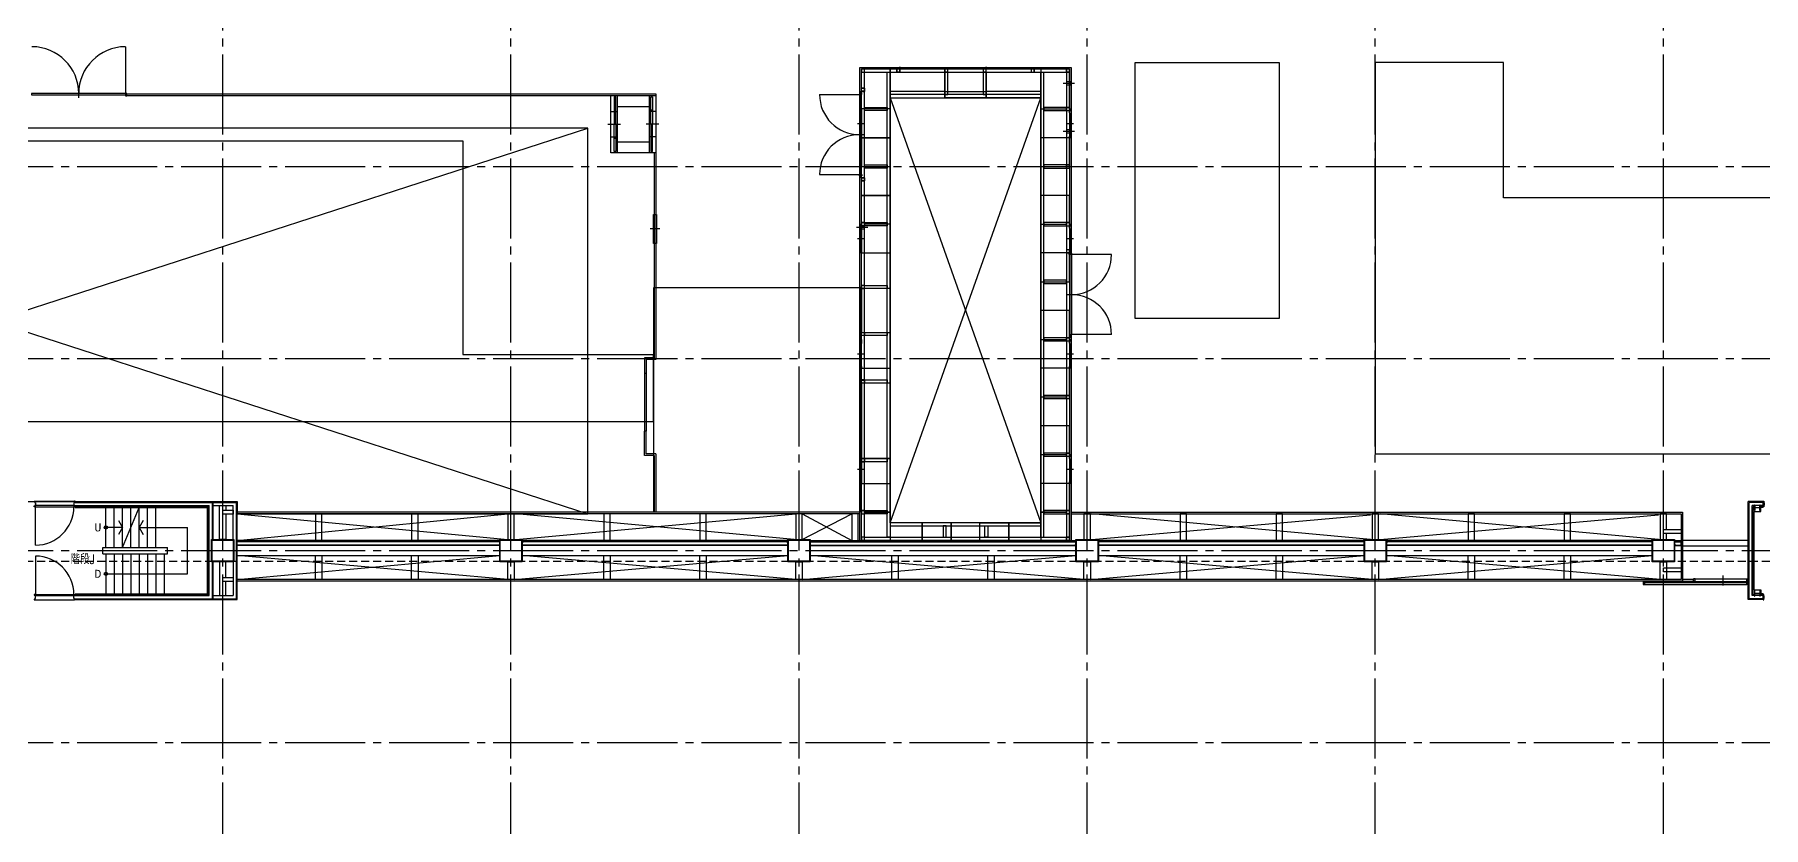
# Model space of a CAD drawing. Header units: millimetres. Extents: x -48783 to 30095, y 6477 to 24477.
# Drawn here: x 11112 to 16512, y 14285 to 16762 of the extents above; entities that cross this region are included whole.
import ezdxf
from ezdxf.enums import TextEntityAlignment as Align

# ---------------------------------------------------------------- set-up
doc = ezdxf.new("R2010")
doc.units = ezdxf.units.MM
doc.header["$LTSCALE"] = 100
doc.linetypes.add('X-N-FAB-L20$0$COL-CEN-LIN', pattern=[3.25, 2.5, -0.25, 0.25, -0.25])
doc.linetypes.add('X-N-FAB-L20$0$HIDDEN', pattern=[0.375, 0.25, -0.125])
for name, color, linetype in [('0-XREF', 7, 'Continuous'), ('X-N-FAB-L20$0$08', 8, 'Continuous'), ('X-N-FAB-L20$0$200K新增範圍', 8, 'Continuous'), ('X-N-FAB-L20$0$A-WALL-IN', 8, 'Continuous'), ('X-N-FAB-L20$0$ASP_4', 8, 'Continuous'), ('X-N-FAB-L20$0$ASP_5', 8, 'Continuous'), ('X-N-FAB-L20$0$BLOCK', 8, 'Continuous'), ('X-N-FAB-L20$0$CCL', 8, 'X-N-FAB-L20$0$COL-CEN-LIN'), ('X-N-FAB-L20$0$COL-S', 8, 'Continuous'), ('X-N-FAB-L20$0$DOOR', 8, 'Continuous'), ('X-N-FAB-L20$0$WALL-P', 8, 'Continuous'), ('X-N-FAB-L20$0$WIN-S', 8, 'Continuous')]:
    doc.layers.add(name, color=color, linetype=linetype)
doc.styles.add('X-N-FAB-L20$0$ATS', font='monotxt', dxfattribs={"bigfont": 'BIGFONT'})
doc.styles.add('X-N-FAB-L20$0$ROMS', font='ROMANS.shx', dxfattribs={"bigfont": 'bigfont.shx'})

# ---------------------------------------------------------------- blocks, each defined once
blk = doc.blocks.new('X-N-FAB-L20$0$A$Cc7bb84f0')
at = {"layer": 'X-N-FAB-L20$0$COL-S'}
for points in [[(0, 70), (70, 70), (70, 0), (0, 0)], [(2, 68), (68, 68), (68, 2), (2, 2)]]:
    blk.add_lwpolyline(points, close=True, dxfattribs=at)
blk = doc.blocks.new('X-N-FAB-L20$0$A$C20c95bda')
at = {"layer": 'X-N-FAB-L20$0$CCL'}
for p, q in [((12720, 0), (12720, 9160)), ((13620, 0), (13620, 9160)), ((14520, 0), (14520, 9160)), ((15420, 0), (15420, 9160)), ((16320, 0), (16320, 9160)), ((17220, 0), (17220, 9160)), ((240, 5750), (28330, 5750)), ((240, 5150), (28330, 5150)), ((240, 4550), (28330, 4550)), ((240, 3950), (28330, 3950))]:
    blk.add_line(p, q, dxfattribs=at)
at = {"layer": 'X-N-FAB-L20$0$200K新增範圍'}
for p in [(12685, 4515), (13585, 4515), (14485, 4515), (15385, 4515), (16285, 4515), (17185, 4515)]:
    blk.add_blockref('X-N-FAB-L20$0$A$Cc7bb84f0', p, dxfattribs=at)
blk = doc.blocks.new('X-N-FAB-L20$0$A$C1d07c4d4')
for centre in [(12052.4, 4597.5), (12052.4, 4452.5)]:
    blk.add_circle(centre, 5)
at = {"layer": 'X-N-FAB-L20$0$08'}
for p, q in [((12113.3, 6099.4), (12113.3, 5953.5)), ((14502.4, 5940), (14502.4, 6030)), ((14533.9, 6035), (14670.9, 6035)), ((14533.9, 6030), (14670.9, 6030)), ((14672.4, 6020), (14672.4, 5940)), ((14802.4, 6020), (14972.4, 6020)), ((14802.4, 6020), (14802.4, 5940)), ((14803.9, 6035), (14940.9, 6035)), ((14803.9, 6030), (14940.9, 6030)), ((14972.4, 6020), (14982.4, 6020)), ((14982.4, 4567), (14982.4, 6020)), ((11967.4, 5940), (11967.4, 5970)), ((12117.4, 5952.5), (13769.9, 5952.5)), ((12117.4, 5947.5), (13769.9, 5947.5)), ((13649.9, 5767.5), (13649.9, 5947.5)), ((13749.9, 5767.5), (13749.9, 5947.5)), ((13769.9, 5952.5), (13769.9, 5947.5)), ((14281.4, 5950), (14406.4, 5950)), ((14672.4, 5960), (14502.4, 5960)), ((14502.4, 5940), (14972.4, 4612)), ((14502.4, 4612), (14972.4, 5940)), ((14672.4, 5960), (14802.4, 5960)), ((14972.4, 5960), (14802.4, 5960)), ((15077.4, 5985), (15042.4, 5985)), ((13629.9, 5897.5), (13649.9, 5897.5)), ((13649.9, 5912.5), (13749.9, 5912.5)), ((13769.9, 5897.5), (13749.9, 5897.5)), ((9837.4, 5845), (13557.4, 4640)), ((9837.4, 4640), (13557.4, 5845)), ((13619.9, 5857.5), (13659.9, 5857.5)), ((13779.9, 5857.5), (13739.9, 5857.5)), ((14399.9, 5860), (14419.9, 5860)), ((15077.4, 5835), (15042.4, 5835)), ((15054.9, 5860), (15074.9, 5860)), ((13629.9, 5817.5), (13649.9, 5817.5)), ((13649.9, 5802.5), (13749.9, 5802.5)), ((13769.9, 5817.5), (13749.9, 5817.5)), ((14393.4, 5825), (14423.4, 5825)), ((13764.9, 5767.5), (13764.9, 5127.5)), ((13769.9, 5767.5), (13769.9, 5122.5)), ((14281.4, 5700), (14406.4, 5700)), ((13782.4, 5530), (13752.4, 5530)), ((14432.4, 5535), (14397.4, 5535)), ((14399.9, 5500), (14419.9, 5500)), ((15054.9, 5500), (15074.9, 5500)), ((15193.4, 5450), (15068.4, 5450)), ((14407.4, 5206.7), (14407.4, 5343.7)), ((14412.4, 5206.7), (14412.4, 5343.7)), ((15053.4, 5325), (15083.4, 5325)), ((15193.4, 5200), (15068.4, 5200)), ((14399.9, 5139.9), (14419.9, 5139.9)), ((15054.9, 5140), (15074.9, 5140)), ((13734.9, 5127.5), (13734.9, 5078)), ((13764.9, 5127.5), (13734.9, 5127.5)), ((13734.9, 5078), (13734.9, 4898)), ((13739.9, 5078), (13734.9, 5078)), ((13739.9, 5122.5), (13739.9, 5078)), ((13769.9, 5122.5), (13739.9, 5122.5)), ((13739.9, 5078), (13739.9, 4898)), ((14407.4, 4812.7), (14407.4, 5048.2)), ((14412.4, 4812.7), (14412.4, 5048.2)), ((13734.9, 4822.5), (13734.9, 4898)), ((13739.9, 4898), (13734.9, 4898)), ((13739.9, 4827.5), (13739.9, 4898)), ((13764.9, 4822.5), (13734.9, 4822.5)), ((13769.9, 4827.5), (13739.9, 4827.5)), ((13764.9, 4822.5), (13764.9, 4645)), ((13769.9, 4827.5), (13769.9, 4645)), ((14399.9, 4780), (14419.9, 4780)), ((15054.9, 4780), (15074.9, 4780)), ((12052.4, 4535), (12052.4, 4660)), ((12078.4, 4535), (12078.4, 4660)), ((12104.4, 4535), (12156.4, 4660)), ((12104.4, 4535), (12104.4, 4660)), ((12130.4, 4535), (12130.4, 4660)), ((12156.4, 4535), (12156.4, 4660)), ((12182.4, 4535), (12182.4, 4660)), ((12208.4, 4535), (12208.4, 4660)), ((14407.4, 4645), (12462.4, 4645)), ((15067.4, 4645), (16977.4, 4645)), ((16977.4, 4645), (16977.4, 4557)), ((12104.4, 4597.5), (12052.4, 4597.5)), ((12156.4, 4597.5), (12234.4, 4597.5)), ((12182.4, 4597.5), (12306.9, 4597.5)), ((12306.9, 4452.5), (12306.9, 4597.5)), ((12462.4, 4640), (13307.4, 4560)), ((12462.4, 4557), (13307.4, 4640)), ((14407.4, 4640), (12462.4, 4640)), ((14202.4, 4560), (13332.4, 4640)), ((13332.4, 4560), (14207.4, 4640)), ((14227.4, 4560), (14382.4, 4640)), ((14227.4, 4640), (14382.4, 4557)), ((14502.4, 4612), (14502.4, 4557)), ((15067.4, 4640), (16972.4, 4640)), ((16002.4, 4560), (15132.4, 4640)), ((15132.4, 4560), (16002.4, 4636.5)), ((16902.4, 4560), (16032.4, 4640)), ((16032.4, 4560), (16902.4, 4636.5)), ((16972.4, 4640), (16972.4, 4557)), ((14422.4, 4557), (15052.4, 4557)), ((12042.4, 4515), (12042.4, 4535)), ((12042.4, 4535), (12244.4, 4535)), ((12042.4, 4515), (12244.4, 4515)), ((12052.4, 4515), (12052.4, 4390)), ((12078.4, 4515), (12078.4, 4390)), ((12104.4, 4515), (12104.4, 4390)), ((12130.4, 4515), (12130.4, 4390)), ((12156.4, 4515), (12156.4, 4390)), ((12182.4, 4515), (12182.4, 4390)), ((12208.4, 4515), (12208.4, 4390)), ((12234.4, 4515), (12234.4, 4390)), ((12244.4, 4515), (12244.4, 4535)), ((12384.9, 4374.5), (12384.9, 4490)), ((12387.4, 4372), (12387.4, 4490)), ((12052.4, 4452.5), (12306.9, 4452.5))]:
    blk.add_line(p, q, dxfattribs=at)
for points in [[(15267.4, 6050), (15717.4, 6050), (15717.4, 5250), (15267.4, 5250)], [(16017.4, 4827.5), (18417.4, 4827.5), (18417.4, 5627.5), (16417.4, 5627.5), (16417.4, 6050), (16017.4, 6050)], [(14412.4, 5905), (14412.4, 5960), (14422.4, 5960), (14422.4, 5970), (14412.4, 5970), (14412.4, 6020), (14422.4, 6020), (14422.4, 6030), (14502.4, 6030), (14502.4, 5905)], [(14412.4, 6030), (14412.4, 6020), (14422.4, 6020), (14422.4, 6030)], [(14412.8, 6029.7), (14412.8, 6020.3), (14422.1, 6020.3), (14422.1, 6029.7)], [(14502.4, 6020), (14502.4, 4567), (14492.4, 4567), (14492.4, 6020)], [(14502.4, 5940), (14672.4, 5940), (14672.4, 6030), (14532.4, 6030), (14532.4, 6020), (14522.4, 6020), (14522.4, 6030), (14502.4, 6030)], [(14522.4, 6030), (14522.4, 6020), (14532.4, 6020), (14532.4, 6030)], [(14522.8, 6029.7), (14522.8, 6020.3), (14532.1, 6020.3), (14532.1, 6029.7)], [(14529.9, 6030), (14533.9, 6030), (14533.9, 6035), (14529.9, 6035)], [(14674.9, 6030), (14670.9, 6030), (14670.9, 6035), (14674.9, 6035)], [(14682.4, 6030), (14792.4, 6030), (14792.4, 6020), (14802.4, 6020), (14802.4, 5940), (14672.4, 5940), (14672.4, 6020), (14682.4, 6020)], [(14672.4, 6030), (14672.4, 6020), (14682.4, 6020), (14682.4, 6030)], [(14682.4, 5950), (14682.4, 6020), (14672.4, 6020), (14672.4, 5950)], [(14672.8, 6029.7), (14672.8, 6020.3), (14682.1, 6020.3), (14682.1, 6029.7)], [(14792.4, 6030), (14792.4, 6020), (14802.4, 6020), (14802.4, 6030)], [(14802.4, 5950), (14802.4, 6020), (14792.4, 6020), (14792.4, 5950)], [(14792.8, 6029.7), (14792.8, 6020.3), (14802.1, 6020.3), (14802.1, 6029.7)], [(14799.9, 6030), (14803.9, 6030), (14803.9, 6035), (14799.9, 6035)], [(14972.4, 5940), (14802.4, 5940), (14802.4, 6030), (14942.4, 6030), (14942.4, 6020), (14952.4, 6020), (14952.4, 6030), (14972.4, 6030)], [(14944.9, 6030), (14940.9, 6030), (14940.9, 6035), (14944.9, 6035)], [(14942.4, 6030), (14942.4, 6020), (14952.4, 6020), (14952.4, 6030)], [(14942.8, 6029.7), (14942.8, 6020.3), (14952.1, 6020.3), (14952.1, 6029.7)], [(14972.4, 5905), (15052.4, 5905), (15052.4, 5910), (15062.4, 5910), (15062.4, 6020), (15052.4, 6020), (15052.4, 6030), (14972.4, 6030)], [(15052.4, 6030), (15052.4, 6020), (15062.4, 6020), (15062.4, 6030)], [(15052.8, 6029.7), (15052.8, 6020.3), (15062.1, 6020.3), (15062.1, 6029.7)], [(12114.4, 5953.5), (11820.4, 5953.5), (11820.4, 5949.5), (12114.4, 5949.5)], [(12113.3, 5949), (12113.3, 5946.5), (12117.4, 5946.5), (12117.4, 5953.5), (12114.9, 5953.5), (12114.9, 5949)], [(13629.9, 5947.5), (13769.9, 5947.5), (13769.9, 5767.5), (13629.9, 5767.5), (13629.9, 5947.5), (13629.9, 5947.5)], [(13639.9, 5897.5), (13644.9, 5897.5), (13644.9, 5942.5), (13639.9, 5942.5)], [(13759.9, 5897.5), (13754.9, 5897.5), (13754.9, 5942.5), (13759.9, 5942.5)], [(14410.9, 5950), (14413.4, 5950), (14413.4, 5954.1), (14406.4, 5954.1), (14406.4, 5951.6), (14410.9, 5951.6)], [(14406.4, 5951.1), (14406.4, 5698.9), (14410.4, 5698.9), (14410.4, 5951.1)], [(14407.4, 5954.1), (14412.4, 5954.1), (14412.4, 5958.1), (14407.4, 5958.1)], [(14422.4, 5970), (14422.4, 5960), (14412.4, 5960), (14412.4, 5970)], [(14422.1, 5969.7), (14422.1, 5960.3), (14412.8, 5960.3), (14412.8, 5969.7)], [(14502.4, 5940), (14972.4, 5940), (14972.4, 5950), (14502.4, 5950)], [(14502.4, 4612), (14502.4, 5940), (14972.4, 5940), (14972.4, 4612)], [(15052.4, 5980), (15067.4, 5980), (15067.4, 5990), (15052.4, 5990)], [(13639.9, 5857.5), (13644.9, 5857.5), (13644.9, 5902.5), (13639.9, 5902.5)], [(13759.9, 5857.5), (13754.9, 5857.5), (13754.9, 5902.5), (13759.9, 5902.5)], [(14407.4, 5905), (14412.4, 5905), (14412.4, 5900), (14407.4, 5900)], [(14412.4, 5815), (14502.4, 5815), (14502.4, 5905), (14412.4, 5905)], [(14422.4, 5910), (14492.4, 5910), (14492.4, 5900), (14422.4, 5900)], [(14972.4, 5905), (15052.4, 5905), (15052.4, 5900), (15062.4, 5900), (15062.4, 5815), (14972.4, 5815)], [(15052.4, 5910), (14982.4, 5910), (14982.4, 5900), (15052.4, 5900)], [(15052.4, 5910), (15052.4, 5900), (15062.4, 5900), (15062.4, 5910)], [(15052.8, 5909.7), (15052.8, 5900.3), (15062.1, 5900.3), (15062.1, 5909.7)], [(15062.4, 5905), (15067.4, 5905), (15067.4, 5900), (15062.4, 5900)], [(9609.4, 5875), (10617.4, 5875), (10617.4, 5805), (13167.4, 5805), (13167.4, 5137.5), (13761.4, 5137.5), (13761.4, 4927.5), (10767.4, 4927.5), (10767.4, 5625), (9609.4, 5625)], [(9837.4, 4640), (11572.4, 4640), (11572.4, 4557), (11782.4, 4557), (11782.4, 4678), (12462.4, 4678), (12462.4, 4640), (13557.4, 4640), (13557.4, 5845), (9837.4, 5845)], [(13639.9, 5857.5), (13644.9, 5857.5), (13644.9, 5812.5), (13639.9, 5812.5)], [(13759.9, 5857.5), (13754.9, 5857.5), (13754.9, 5812.5), (13759.9, 5812.5)], [(15052.4, 5830), (15067.4, 5830), (15067.4, 5840), (15052.4, 5840)], [(13639.9, 5817.5), (13644.9, 5817.5), (13644.9, 5772.5), (13639.9, 5772.5)], [(13759.9, 5817.5), (13754.9, 5817.5), (13754.9, 5772.5), (13759.9, 5772.5)], [(14407.4, 5820), (14412.4, 5820), (14412.4, 5815), (14407.4, 5815)], [(14412.4, 5725), (14502.4, 5725), (14502.4, 5815), (14412.4, 5815)], [(14972.4, 5725), (15052.4, 5725), (15052.4, 5730), (15062.4, 5730), (15062.4, 5815), (14972.4, 5815)], [(15062.4, 5820), (15067.4, 5820), (15067.4, 5815), (15062.4, 5815)], [(14412.4, 5635), (14412.4, 5680), (14422.4, 5680), (14422.4, 5690), (14412.4, 5690), (14412.4, 5725), (14502.4, 5725), (14502.4, 5635)], [(14422.4, 5730), (14492.4, 5730), (14492.4, 5720), (14422.4, 5720)], [(14972.4, 5725), (15052.4, 5725), (15052.4, 5720), (15062.4, 5720), (15062.4, 5635), (14972.4, 5635)], [(15052.4, 5730), (14982.4, 5730), (14982.4, 5720), (15052.4, 5720)], [(15052.4, 5730), (15052.4, 5720), (15062.4, 5720), (15062.4, 5730)], [(15052.8, 5729.7), (15052.8, 5720.3), (15062.1, 5720.3), (15062.1, 5729.7)], [(14410.9, 5700), (14413.4, 5700), (14413.4, 5695.9), (14406.4, 5695.9), (14406.4, 5698.4), (14410.9, 5698.4)], [(14407.4, 5691.9), (14412.4, 5691.9), (14412.4, 5695.9), (14407.4, 5695.9)], [(14422.4, 5690), (14422.4, 5680), (14412.4, 5680), (14412.4, 5690)], [(14412.4, 5690), (14412.4, 5680), (14422.4, 5680), (14422.4, 5690)], [(14422.1, 5689.7), (14422.1, 5680.3), (14412.8, 5680.3), (14412.8, 5689.7)], [(14412.8, 5689.7), (14412.8, 5680.3), (14422.1, 5680.3), (14422.1, 5689.7)], [(14502.4, 5545), (14422.4, 5545), (14422.4, 5550), (14412.4, 5550), (14412.4, 5635), (14502.4, 5635)], [(14972.4, 5545), (15052.4, 5545), (15052.4, 5550), (15062.4, 5550), (15062.4, 5635), (14972.4, 5635)], [(13762.4, 5575), (13772.4, 5575), (13772.4, 5485), (13762.4, 5485)], [(14407.4, 5545), (14412.4, 5545), (14412.4, 5540), (14407.4, 5540)], [(14407.4, 5530), (14422.4, 5530), (14422.4, 5540), (14407.4, 5540)], [(14412.4, 5550), (14412.4, 5540), (14422.4, 5540), (14422.4, 5550)], [(14502.4, 5545), (14422.4, 5545), (14422.4, 5540), (14412.4, 5540), (14412.4, 5455), (14502.4, 5455)], [(14412.8, 5549.7), (14412.8, 5540.3), (14422.1, 5540.3), (14422.1, 5549.7)], [(14422.4, 5550), (14492.4, 5550), (14492.4, 5540), (14422.4, 5540)], [(14972.4, 5545), (15052.4, 5545), (15052.4, 5540), (15062.4, 5540), (15062.4, 5465), (15052.4, 5465), (15052.4, 5455), (14972.4, 5455)], [(15052.4, 5550), (14982.4, 5550), (14982.4, 5540), (15052.4, 5540)], [(15052.4, 5550), (15052.4, 5540), (15062.4, 5540), (15062.4, 5550)], [(15052.8, 5549.7), (15052.8, 5540.3), (15062.1, 5540.3), (15062.1, 5549.7)], [(15062.4, 5545), (15067.4, 5545), (15067.4, 5540), (15062.4, 5540)], [(14407.4, 5460), (14412.4, 5460), (14412.4, 5455), (14407.4, 5455)], [(14422.4, 5343.7), (14422.4, 5353.7), (14412.4, 5353.7), (14412.4, 5455), (14502.4, 5455), (14502.4, 5343.7)], [(14972.4, 5365), (15062.4, 5365), (15062.4, 5455), (14972.4, 5455)], [(15052.4, 5465), (15052.4, 5455), (15062.4, 5455), (15062.4, 5465)], [(15052.8, 5464.7), (15052.8, 5455.3), (15062.1, 5455.3), (15062.1, 5464.7)], [(15063.9, 5450), (15061.4, 5450), (15061.4, 5454.1), (15068.4, 5454.1), (15068.4, 5451.6), (15063.9, 5451.6)], [(15062.4, 5460), (15067.4, 5460), (15067.4, 5455), (15062.4, 5455)], [(15067.4, 5454.1), (15062.4, 5454.1), (15062.4, 5458.1), (15067.4, 5458.1)], [(15068.4, 5451.1), (15068.4, 5198.9), (15064.4, 5198.9), (15064.4, 5451.1)], [(14407.4, 5347.5), (14407.4, 4645), (13763.4, 4645), (13763.4, 5347.5)], [(14412.4, 5347.7), (14412.4, 5343.7), (14407.4, 5343.7), (14407.4, 5347.7)], [(14412.4, 5353.7), (14412.4, 5343.7), (14422.4, 5343.7), (14422.4, 5353.7)], [(14412.8, 5353.4), (14412.8, 5344.1), (14422.1, 5344.1), (14422.1, 5353.4)], [(14422.4, 5353.7), (14492.4, 5353.7), (14492.4, 5343.7), (14422.4, 5343.7)], [(14972.4, 5365), (15062.4, 5365), (15062.4, 5275), (14972.4, 5275)], [(15052.4, 5370), (14982.4, 5370), (14982.4, 5360), (15052.4, 5360)], [(14412.4, 5206.7), (14502.4, 5206.7), (14502.4, 5343.7), (14412.4, 5343.7)], [(14972.4, 5185), (15052.4, 5185), (15052.4, 5190), (15062.4, 5190), (15062.4, 5275), (14972.4, 5275)], [(14412.4, 5202.8), (14412.4, 5206.7), (14407.4, 5206.7), (14407.4, 5202.8)], [(14407.4, 5184.9), (14412.4, 5184.9), (14412.4, 5179.9), (14407.4, 5179.9)], [(14412.4, 5196.7), (14412.4, 5206.7), (14422.4, 5206.7), (14422.4, 5196.7)], [(14412.8, 5197.1), (14412.8, 5206.4), (14422.1, 5206.4), (14422.1, 5197.1)], [(14422.4, 5206.7), (14492.4, 5206.7), (14492.4, 5196.7), (14422.4, 5196.7)], [(14972.4, 5185), (15052.4, 5185), (15052.4, 5180), (15062.4, 5180), (15062.4, 5095), (14972.4, 5095)], [(15052.4, 5190), (14982.4, 5190), (14982.4, 5180), (15052.4, 5180)], [(15052.4, 5190), (15052.4, 5180), (15062.4, 5180), (15062.4, 5190)], [(15052.8, 5189.7), (15052.8, 5180.3), (15062.1, 5180.3), (15062.1, 5189.7)], [(15063.9, 5200), (15061.4, 5200), (15061.4, 5195.9), (15068.4, 5195.9), (15068.4, 5198.4), (15063.9, 5198.4)], [(15067.4, 5191.9), (15062.4, 5191.9), (15062.4, 5195.9), (15067.4, 5195.9)], [(15067.4, 5195.9), (15062.4, 5195.9), (15062.4, 5191.9), (15067.4, 5191.9)], [(15062.4, 5185), (15067.4, 5185), (15067.4, 5180), (15062.4, 5180)], [(14407.4, 5099.9), (14412.4, 5099.9), (14412.4, 5094.9), (14407.4, 5094.9)], [(14502.4, 5048.2), (14422.4, 5048.2), (14422.4, 5058.2), (14412.4, 5058.2), (14412.4, 5095), (14502.4, 5095)], [(14972.4, 5005), (15052.4, 5005), (15052.4, 5010), (15062.4, 5010), (15062.4, 5095), (14972.4, 5095)], [(15062.4, 5100), (15067.4, 5100), (15067.4, 5095), (15062.4, 5095)], [(14412.4, 5052.2), (14412.4, 5048.2), (14407.4, 5048.2), (14407.4, 5052.2)], [(14412.4, 5048.2), (14412.4, 5058.2), (14422.4, 5058.2), (14422.4, 5048.2)], [(14412.4, 4812.7), (14502.4, 4812.7), (14502.4, 5048.2), (14412.4, 5048.2)], [(14412.8, 5048.6), (14412.8, 5057.9), (14422.1, 5057.9), (14422.1, 5048.6)], [(14422.4, 5058.2), (14492.4, 5058.2), (14492.4, 5048.2), (14422.4, 5048.2)], [(14972.4, 5005), (15052.4, 5005), (15052.4, 5000), (15062.4, 5000), (15062.4, 4915), (14972.4, 4915)], [(15052.4, 5010), (14982.4, 5010), (14982.4, 5000), (15052.4, 5000)], [(15052.4, 5010), (15052.4, 5000), (15062.4, 5000), (15062.4, 5010)], [(15052.8, 5009.7), (15052.8, 5000.3), (15062.1, 5000.3), (15062.1, 5009.7)], [(14972.4, 4825), (15052.4, 4825), (15052.4, 4830), (15062.4, 4830), (15062.4, 4915), (14972.4, 4915)], [(14407.4, 4825), (14412.4, 4825), (14412.4, 4820), (14407.4, 4820)], [(14412.4, 4808.8), (14412.4, 4812.7), (14407.4, 4812.7), (14407.4, 4808.8)], [(14502.4, 4812.7), (14422.4, 4812.7), (14422.4, 4802.7), (14412.4, 4802.7), (14412.4, 4735), (14502.4, 4735)], [(14412.4, 4812.7), (14412.4, 4802.7), (14422.4, 4802.7), (14422.4, 4812.7)], [(14412.8, 4812.4), (14412.8, 4803.1), (14422.1, 4803.1), (14422.1, 4812.4)], [(14422.4, 4812.7), (14492.4, 4812.7), (14492.4, 4802.7), (14422.4, 4802.7)], [(14972.4, 4825), (15052.4, 4825), (15052.4, 4820), (15062.4, 4820), (15062.4, 4735), (14972.4, 4735)], [(15052.4, 4830), (14982.4, 4830), (14982.4, 4820), (15052.4, 4820)], [(15052.4, 4830), (15052.4, 4820), (15062.4, 4820), (15062.4, 4830)], [(15052.8, 4829.7), (15052.8, 4820.3), (15062.1, 4820.3), (15062.1, 4829.7)], [(15062.4, 4825), (15067.4, 4825), (15067.4, 4820), (15062.4, 4820)], [(14407.4, 4740), (14412.4, 4740), (14412.4, 4735), (14407.4, 4735)], [(14502.4, 4645), (14422.4, 4645), (14422.4, 4650), (14412.4, 4650), (14412.4, 4735), (14502.4, 4735)], [(14972.4, 4645), (15052.4, 4645), (15052.4, 4650), (15062.4, 4650), (15062.4, 4735), (14972.4, 4735)], [(15062.4, 4740), (15067.4, 4740), (15067.4, 4735), (15062.4, 4735)], [(14412.4, 4650), (14412.4, 4640), (14422.4, 4640), (14422.4, 4650)], [(14422.4, 4557), (14422.4, 4567), (14412.4, 4567), (14412.4, 4640), (14422.4, 4640), (14422.4, 4645), (14502.4, 4645), (14502.4, 4557)], [(14412.8, 4649.7), (14412.8, 4640.3), (14422.1, 4640.3), (14422.1, 4649.7)], [(14422.4, 4650), (14492.4, 4650), (14492.4, 4640), (14422.4, 4640)], [(15052.4, 4557), (15052.4, 4567), (15062.4, 4567), (15062.4, 4640), (15052.4, 4640), (15052.4, 4645), (14972.4, 4645), (14972.4, 4557)], [(15052.4, 4650), (14982.4, 4650), (14982.4, 4640), (15052.4, 4640)], [(15052.4, 4650), (15052.4, 4640), (15062.4, 4640), (15062.4, 4650)], [(15052.8, 4649.7), (15052.8, 4640.3), (15062.1, 4640.3), (15062.1, 4649.7)], [(12707.4, 4557), (12727.4, 4557), (12727.4, 4640), (12707.4, 4640)], [(13007.4, 4557), (13027.4, 4557), (13027.4, 4640), (13007.4, 4640)], [(13307.4, 4560), (13327.4, 4560), (13327.4, 4640), (13307.4, 4640)], [(13607.4, 4557), (13627.4, 4557), (13627.4, 4640), (13607.4, 4640)], [(13907.4, 4557), (13927.4, 4557), (13927.4, 4640), (13907.4, 4640)], [(14207.4, 4560), (14227.4, 4560), (14227.4, 4640), (14207.4, 4640)], [(14382.4, 4557), (14402.4, 4557), (14402.4, 4640), (14382.4, 4640)], [(14972.4, 4612), (14502.4, 4612), (14502.4, 4602), (14972.4, 4602)], [(14602.4, 4612), (14502.4, 4612), (14502.4, 4557), (14602.4, 4557)], [(14692.4, 4612), (14602.4, 4612), (14602.4, 4557), (14692.4, 4557)], [(14677.4, 4567), (14677.4, 4602), (14667.4, 4602), (14667.4, 4567)], [(14782.4, 4612), (14692.4, 4612), (14692.4, 4557), (14782.4, 4557)], [(14782.4, 4612), (14872.4, 4612), (14872.4, 4557), (14782.4, 4557)], [(14797.4, 4567), (14797.4, 4602), (14807.4, 4602), (14807.4, 4567)], [(14872.4, 4612), (14972.4, 4612), (14972.4, 4557), (14872.4, 4557)], [(15107.4, 4560), (15127.4, 4560), (15127.4, 4640), (15107.4, 4640)], [(15407.4, 4557), (15427.4, 4557), (15427.4, 4640), (15407.4, 4640)], [(15707.4, 4557), (15727.4, 4557), (15727.4, 4640), (15707.4, 4640)], [(16007.4, 4560), (16027.4, 4560), (16027.4, 4640), (16007.4, 4640)], [(16307.4, 4557), (16327.4, 4557), (16327.4, 4640), (16307.4, 4640)], [(16607.4, 4557), (16627.4, 4557), (16627.4, 4640), (16607.4, 4640)], [(16972.4, 4578.8), (16917.4, 4578.8), (16917.4, 4591.2), (16972.4, 4591.2)], [(12382.4, 4490), (12382.4, 4560), (12452.4, 4560), (12452.4, 4490)], [(12384.4, 4492), (12384.4, 4558), (12450.4, 4558), (12450.4, 4492)], [(13282.4, 4490), (13282.4, 4560), (13352.4, 4560), (13352.4, 4490)], [(13284.4, 4492), (13284.4, 4558), (13350.4, 4558), (13350.4, 4492)], [(14182.4, 4490), (14182.4, 4560), (14252.4, 4560), (14252.4, 4490)], [(14184.4, 4492), (14184.4, 4558), (14250.4, 4558), (14250.4, 4492)], [(14412.4, 4567), (14412.4, 4557), (14422.4, 4557), (14422.4, 4567)], [(14412.4, 4567), (14412.4, 4557), (14422.4, 4557), (14422.4, 4567)], [(14412.8, 4566.7), (14412.8, 4557.3), (14422.1, 4557.3), (14422.1, 4566.7)], [(14412.8, 4566.7), (14412.8, 4557.3), (14422.1, 4557.3), (14422.1, 4566.7)], [(14422.4, 4567), (15052.4, 4567), (15052.4, 4557), (14422.4, 4557)], [(14422.4, 4567), (15052.4, 4567), (15052.4, 4557), (14422.4, 4557)], [(15052.4, 4567), (15052.4, 4557), (15062.4, 4557), (15062.4, 4567)], [(15052.4, 4567), (15052.4, 4557), (15062.4, 4557), (15062.4, 4567)], [(15052.8, 4566.7), (15052.8, 4557.3), (15062.1, 4557.3), (15062.1, 4566.7)], [(15052.8, 4566.7), (15052.8, 4557.3), (15062.1, 4557.3), (15062.1, 4566.7)], [(15082.4, 4490), (15082.4, 4560), (15152.4, 4560), (15152.4, 4490)], [(15084.4, 4492), (15084.4, 4558), (15150.4, 4558), (15150.4, 4492)], [(16882.4, 4490), (16882.4, 4560), (16952.4, 4560), (16952.4, 4490)], [(16884.4, 4492), (16884.4, 4558), (16950.4, 4558), (16950.4, 4492)]]:
    blk.add_lwpolyline(points, close=True, dxfattribs=at)
for points in [[(14407.4, 5954.1), (14407.4, 6035), (14533.9, 6035)], [(14412.4, 5954.1), (14412.4, 6030), (14412.4, 6030), (14533.9, 6030)], [(14422.4, 4557), (14422.4, 6020), (15052.4, 6020), (15052.4, 4557)], [(14670.9, 6035), (14803.9, 6035)], [(14670.9, 6030), (14803.9, 6030)], [(14940.9, 6035), (15067.4, 6035), (15067.4, 5454.1)], [(14940.9, 6030), (15062.4, 6030), (15062.4, 5454.1)], [(14972.4, 4567), (14972.4, 6020)], [(14407.4, 5900), (14412.4, 5900), (14407.4, 5820), (14412.4, 5820), (14407.4, 5900)], [(15062.4, 5900), (15067.4, 5900), (15062.4, 5820), (15067.4, 5820), (15062.4, 5900)], [(14407.4, 5343.7), (14407.4, 5695.9)], [(14412.4, 5343.7), (14412.4, 5695.9)], [(14407.4, 5540), (14412.4, 5540), (14407.4, 5460), (14412.4, 5460), (14407.4, 5540)], [(15062.4, 5540), (15067.4, 5540), (15062.4, 5460), (15067.4, 5460), (15062.4, 5540)], [(14407.4, 5048.2), (14407.4, 5206.7)], [(14412.4, 5048.2), (14412.4, 5206.7)], [(15062.4, 5195.9), (15062.4, 4557)], [(15067.4, 5195.9), (15067.4, 4557)], [(14407.4, 5179.9), (14412.4, 5179.9), (14407.4, 5099.9), (14412.4, 5099.9), (14407.4, 5179.9)], [(15062.4, 5180), (15067.4, 5180), (15062.4, 5100), (15067.4, 5100), (15062.4, 5180)], [(14407.4, 4820), (14412.4, 4820), (14407.4, 4740), (14412.4, 4740), (14407.4, 4820)], [(14407.4, 4557), (14407.4, 4812.7)], [(14412.4, 4557), (14412.4, 4812.7)], [(15062.4, 4820), (15067.4, 4820), (15062.4, 4740), (15067.4, 4740), (15062.4, 4820)], [(12091.9, 4619.2), (12104.4, 4597.5), (12091.9, 4575.8)], [(12168.9, 4619.2), (12156.4, 4597.5), (12168.9, 4575.8)], [(16927.4, 4591.2), (16927.4, 4640), (16907.4, 4640), (16907.4, 4560), (16927.4, 4560), (16927.4, 4578.8)], [(14178.4, 4551), (14178.4, 4552), (14182.4, 4552), (14182.4, 4542), (14178.4, 4542), (14178.4, 4543)], [(15078.4, 4551), (15078.4, 4552), (15082.4, 4552), (15082.4, 4542), (15078.4, 4542), (15078.4, 4543)], [(16878.4, 4543), (16878.4, 4542), (16882.4, 4542), (16882.4, 4552), (16878.4, 4552), (16878.4, 4551)]]:
    blk.add_lwpolyline(points, dxfattribs=at)
for centre, radius, start, end in [((11821.5, 5953.5), 145.9, 0, 90), ((12113.3, 5953.5), 145.9, 90, 180), ((14406.4, 5950), 125, 180, 270), ((14406.4, 5700), 125, 90, 180), ((15068.4, 5450), 125, 270, 0), ((15068.4, 5200), 125, 0, 90)]:
    blk.add_arc(centre, radius, start, end, dxfattribs=at)
at = {"layer": 'X-N-FAB-L20$0$ASP_4'}
for points in [[(15156.4, 4551), (15156.4, 4552), (15152.4, 4552), (15152.4, 4542), (15156.4, 4542), (15156.4, 4543)], [(15978.4, 4543), (15978.4, 4542), (15982.4, 4542), (15982.4, 4552), (15978.4, 4552), (15978.4, 4551)], [(16056.4, 4543), (16056.4, 4542), (16052.4, 4542), (16052.4, 4552), (16056.4, 4552), (16056.4, 4551)]]:
    blk.add_lwpolyline(points, dxfattribs=at)
for points in [[(15982.4, 4490), (15982.4, 4560), (16052.4, 4560), (16052.4, 4490)], [(15984.4, 4492), (15984.4, 4558), (16050.4, 4558), (16050.4, 4492)], [(12707.4, 4510), (12727.4, 4510), (12727.4, 4435), (12707.4, 4435)], [(13007.4, 4510), (13027.4, 4510), (13027.4, 4435), (13007.4, 4435)], [(13307.4, 4490), (13327.4, 4490), (13327.4, 4435), (13307.4, 4435)], [(13607.4, 4510), (13627.4, 4510), (13627.4, 4435), (13607.4, 4435)], [(13907.4, 4510), (13927.4, 4510), (13927.4, 4435), (13907.4, 4435)], [(14207.4, 4490), (14227.4, 4490), (14227.4, 4435), (14207.4, 4435)], [(14507.4, 4510), (14527.4, 4510), (14527.4, 4435), (14507.4, 4435)], [(14807.4, 4510), (14827.4, 4510), (14827.4, 4435), (14807.4, 4435)], [(15107.4, 4490), (15127.4, 4490), (15127.4, 4435), (15107.4, 4435)], [(15407.4, 4510), (15427.4, 4510), (15427.4, 4435), (15407.4, 4435)], [(15707.4, 4510), (15727.4, 4510), (15727.4, 4435), (15707.4, 4435)], [(16007.4, 4490), (16027.4, 4490), (16027.4, 4435), (16007.4, 4435)], [(16307.4, 4510), (16327.4, 4510), (16327.4, 4435), (16307.4, 4435)], [(16607.4, 4510), (16627.4, 4510), (16627.4, 4435), (16607.4, 4435)], [(16907.4, 4490), (16927.4, 4490), (16927.4, 4435), (16907.4, 4435)], [(16972.4, 4458.8), (16917.4, 4458.8), (16917.4, 4471.2), (16972.4, 4471.2)]]:
    blk.add_lwpolyline(points, close=True, dxfattribs=at)
at = {"layer": 'X-N-FAB-L20$0$ASP_5'}
for p, q in [((12462.4, 4435), (13282.4, 4510)), ((13307.4, 4435), (12462.4, 4510)), ((13327.4, 4435), (14182.4, 4510)), ((14207.4, 4435), (13352.4, 4510)), ((14227.4, 4435), (15082.4, 4510)), ((15107.4, 4435), (14252.4, 4510)), ((15127.4, 4435), (15982.4, 4510)), ((16007.4, 4435), (15152.4, 4510)), ((16027.4, 4435), (16882.4, 4510)), ((16907.4, 4435), (16052.4, 4510))]:
    blk.add_line(p, q, dxfattribs=at)
at = {"layer": 'X-N-FAB-L20$0$DOOR'}
for p, q in [((11830.9, 4679), (11953.9, 4679)), ((11832.4, 4542), (11832.4, 4662)), ((11832.4, 4508), (11832.4, 4388)), ((11830.9, 4371), (11953.9, 4371))]:
    blk.add_line(p, q, dxfattribs=at)
for points in [[(11828.4, 4676.5), (11828.4, 4679), (11830.9, 4679), (11830.9, 4674.5), (11832.4, 4674.5), (11832.4, 4666.5), (11830.9, 4666.5), (11830.9, 4662), (11828.4, 4662), (11828.4, 4664.5)], [(11956.4, 4676.5), (11956.4, 4679), (11953.9, 4679), (11953.9, 4674.5), (11952.4, 4674.5), (11952.4, 4666.5), (11953.9, 4666.5), (11953.9, 4662), (11956.4, 4662), (11956.4, 4664.5)], [(17228.4, 4676.5), (17228.4, 4679), (17230.9, 4679), (17230.9, 4674.5), (17232.4, 4674.5), (17232.4, 4666.5), (17230.9, 4666.5), (17230.9, 4662), (17228.4, 4662), (17228.4, 4664.5)], [(11828.4, 4373.5), (11828.4, 4371), (11830.9, 4371), (11830.9, 4375.5), (11832.4, 4375.5), (11832.4, 4383.5), (11830.9, 4383.5), (11830.9, 4388), (11828.4, 4388), (11828.4, 4385.5)], [(11956.4, 4373.5), (11956.4, 4371), (11953.9, 4371), (11953.9, 4375.5), (11952.4, 4375.5), (11952.4, 4383.5), (11953.9, 4383.5), (11953.9, 4388), (11956.4, 4388), (11956.4, 4385.5)], [(17228.4, 4373.5), (17228.4, 4371), (17230.9, 4371), (17230.9, 4375.5), (17232.4, 4375.5), (17232.4, 4383.5), (17230.9, 4383.5), (17230.9, 4388), (17228.4, 4388), (17228.4, 4385.5)]]:
    blk.add_lwpolyline(points, dxfattribs=at)
for points in [[(11831.4, 4662), (11953.4, 4662), (11953.4, 4666), (11831.4, 4666)], [(11831.4, 4388), (11953.4, 4388), (11953.4, 4384), (11831.4, 4384)]]:
    blk.add_lwpolyline(points, close=True, dxfattribs=at)
for centre, start, end in [((11832.4, 4662), 270, 0), ((11832.4, 4388), 0, 90)]:
    blk.add_arc(centre, 120, start, end, dxfattribs=at)
at = {"layer": 'X-N-FAB-L20$0$WALL-P'}
for p, q in [((11956.4, 4678), (12387.4, 4678)), ((11956.4, 4675.5), (12384.9, 4675.5)), ((11956.4, 4665.5), (12374.9, 4665.5)), ((11956.4, 4663), (12372.4, 4663)), ((11956.4, 4660), (12369.4, 4660)), ((12369.4, 4390), (12369.4, 4660)), ((12372.4, 4387), (12372.4, 4663)), ((12374.9, 4384.5), (12374.9, 4665.5)), ((12384.9, 4560), (12384.9, 4675.5)), ((12387.4, 4678), (12462.4, 4678)), ((12387.4, 4560), (12387.4, 4678)), ((12387.4, 4675.5), (12459.9, 4675.5)), ((12387.4, 4665.5), (12449.9, 4665.5)), ((12449.9, 4560), (12449.9, 4665.5)), ((12459.9, 4374.5), (12459.9, 4675.5)), ((12462.4, 4372), (12462.4, 4678)), ((17228.4, 4678), (17182.4, 4678)), ((17182.4, 4372), (17182.4, 4678)), ((17228.4, 4675.5), (17184.9, 4675.5)), ((17184.9, 4374.5), (17184.9, 4675.5)), ((17228.4, 4665.5), (17194.9, 4665.5)), ((17194.9, 4384.5), (17194.9, 4665.5)), ((17197.4, 4387), (17197.4, 4663)), ((17201.7, 4663), (17197.4, 4663)), ((17200.4, 4402.5), (17200.4, 4647.5)), ((17200.4, 4647.5), (17221.9, 4647.5)), ((17228.4, 4663), (17219.2, 4663)), ((17228.4, 4660), (17221.9, 4660)), ((17221.9, 4647.5), (17221.9, 4660)), ((13282.4, 4557), (12462.4, 4557)), ((13282.4, 4552), (12462.4, 4552)), ((13282.4, 4542), (12462.4, 4542)), ((13282.4, 4540.8), (12462.4, 4540.8)), ((14182.4, 4557), (13352.4, 4557)), ((14182.4, 4552), (13352.4, 4552)), ((14182.4, 4542), (13352.4, 4542)), ((14182.4, 4540.8), (13352.4, 4540.8)), ((14252.4, 4557), (15082.4, 4557)), ((14252.4, 4552), (15082.4, 4552)), ((14252.4, 4542), (15082.4, 4542)), ((14252.4, 4540.8), (15082.4, 4540.8)), ((15982.4, 4557), (15152.4, 4557)), ((15982.4, 4552), (15152.4, 4552)), ((15982.4, 4542), (15152.4, 4542)), ((15982.4, 4540.8), (15152.4, 4540.8)), ((16882.4, 4557), (16052.4, 4557)), ((16882.4, 4552), (16052.4, 4552)), ((16882.4, 4542), (16052.4, 4542)), ((16882.4, 4540.8), (16052.4, 4540.8)), ((16952.4, 4557), (16977.4, 4557)), ((16952.4, 4552), (16972.4, 4552)), ((16952.4, 4542), (16972.4, 4542)), ((16952.4, 4540.8), (16972.4, 4540.8)), ((16972.4, 4557), (16972.4, 4435)), ((16977.4, 4558), (17182.4, 4558)), ((16977.4, 4557), (16977.4, 4430)), ((16977.4, 4539.8), (17182.4, 4539.8)), ((12449.9, 4490), (12449.9, 4384.5)), ((12462.4, 4510), (13282.4, 4510)), ((13352.4, 4510), (14182.4, 4510)), ((14252.4, 4510), (15082.4, 4510)), ((15152.4, 4510), (15982.4, 4510)), ((16052.4, 4510), (16882.4, 4510)), ((16972.4, 4435), (12462.4, 4435)), ((16977.4, 4430), (12462.4, 4430)), ((11956.4, 4390), (12369.4, 4390)), ((11956.4, 4387), (12372.4, 4387)), ((11956.4, 4384.5), (12374.9, 4384.5)), ((11956.4, 4374.5), (12384.9, 4374.5)), ((12387.4, 4384.5), (12449.9, 4384.5)), ((12387.4, 4374.5), (12459.9, 4374.5)), ((17228.4, 4374.5), (17184.9, 4374.5)), ((17228.4, 4384.5), (17194.9, 4384.5)), ((17201.7, 4387), (17197.4, 4387)), ((17200.4, 4402.5), (17221.9, 4402.5)), ((17228.4, 4387), (17219.2, 4387)), ((17221.9, 4402.5), (17221.9, 4390)), ((17228.4, 4390), (17221.9, 4390)), ((11956.4, 4372), (12387.4, 4372)), ((12387.4, 4372), (12462.4, 4372)), ((17228.4, 4372), (17182.4, 4372))]:
    blk.add_line(p, q, dxfattribs=at)
for points in [[(12427.4, 4638.8), (12427.4, 4560), (12407.4, 4560), (12407.4, 4665.5), (12427.4, 4665.5), (12427.4, 4651.2)], [(17224.4, 4666.5), (17224.4, 4665.5), (17228.4, 4665.5), (17228.4, 4675.5), (17224.4, 4675.5), (17224.4, 4674.5)], [(13278.4, 4543), (13278.4, 4542), (13282.4, 4542), (13282.4, 4552), (13278.4, 4552), (13278.4, 4551)], [(13356.4, 4543), (13356.4, 4542), (13352.4, 4542), (13352.4, 4552), (13356.4, 4552), (13356.4, 4551)], [(14256.4, 4551), (14256.4, 4552), (14252.4, 4552), (14252.4, 4542), (14256.4, 4542), (14256.4, 4543)], [(16956.4, 4543), (16956.4, 4542), (16952.4, 4542), (16952.4, 4552), (16956.4, 4552), (16956.4, 4551)], [(16968.4, 4543), (16968.4, 4542), (16972.4, 4542), (16972.4, 4552), (16968.4, 4552), (16968.4, 4551)], [(12427.4, 4441.2), (12427.4, 4490), (12407.4, 4490), (12407.4, 4384.5), (12427.4, 4384.5), (12427.4, 4428.8)], [(17224.4, 4375.5), (17224.4, 4374.5), (17228.4, 4374.5), (17228.4, 4384.5), (17224.4, 4384.5), (17224.4, 4383.5)]]:
    blk.add_lwpolyline(points, dxfattribs=at)
for points in [[(12449.9, 4638.8), (12417.4, 4638.8), (12417.4, 4651.2), (12449.9, 4651.2)], [(17201.7, 4650.2), (17201.7, 4667.8), (17202.8, 4667.8), (17202.8, 4659.4), (17218.1, 4659.4), (17218.1, 4667.8), (17219.2, 4667.8), (17219.2, 4650.2), (17218.1, 4650.2), (17218.1, 4658.6), (17202.8, 4658.6), (17202.8, 4650.2)], [(12449.9, 4428.8), (12417.4, 4428.8), (12417.4, 4441.2), (12449.9, 4441.2)], [(17201.7, 4399.8), (17201.7, 4382.2), (17202.8, 4382.2), (17202.8, 4390.6), (17218.1, 4390.6), (17218.1, 4382.2), (17219.2, 4382.2), (17219.2, 4399.8), (17218.1, 4399.8), (17218.1, 4391.4), (17202.8, 4391.4), (17202.8, 4399.8)]]:
    blk.add_lwpolyline(points, close=True, dxfattribs=at)
at = {"layer": 'X-N-FAB-L20$0$WIN-S'}
for p, q in [((17011.4, 4435), (16977.4, 4435)), ((16977.4, 4430), (17011.4, 4430)), ((17011.4, 4430), (17011.4, 4435)), ((17016.4, 4437.2), (17177.4, 4437.2)), ((17016.4, 4429), (17177.4, 4429)), ((17102.4, 4447.2), (17102.4, 4416)), ((16858.9, 4419), (17177.4, 4419))]:
    blk.add_line(p, q, dxfattribs=at)
for points in [[(16858.9, 4430), (16853.9, 4430), (16853.9, 4419), (16858.9, 4419)], [(17027.4, 4424), (16861.4, 4424), (16861.4, 4428), (17027.4, 4428)], [(17177.4, 4424), (17011.4, 4424), (17011.4, 4428), (17177.4, 4428)]]:
    blk.add_lwpolyline(points, close=True, dxfattribs=at)
for points in [[(17011.4, 4431.5), (17011.4, 4429), (17016.4, 4429), (17016.4, 4437.2), (17011.4, 4437.2), (17011.4, 4434.7)], [(17182.4, 4421.5), (17182.4, 4419), (17177.4, 4419), (17177.4, 4437.2), (17182.4, 4437.2), (17182.4, 4434.7)]]:
    blk.add_lwpolyline(points, dxfattribs=at)
at = {"layer": 'X-N-FAB-L20$0$08', "style": 'X-N-FAB-L20$0$ATS'}
for s, p in [('U', (12027.4, 4597.5)), ('D', (12027.4, 4452.5))]:
    blk.add_text(s, height=25, dxfattribs=at).set_placement(p, align=Align.MIDDLE_CENTER)
at = {"layer": 'X-N-FAB-L20$0$08', "style": 'X-N-FAB-L20$0$ROMS', "width": 0.8}
blk.add_text('階段J', height=30, dxfattribs=at).set_placement((11979.7, 4498.2), align=Align.MIDDLE_CENTER)
blk = doc.blocks.new('X-N-FAB-L20')
at = {"layer": 'X-N-FAB-L20$0$A-WALL-IN', "linetype": 'X-N-FAB-L20$0$HIDDEN'}
for points in [[(6920, 15117), (15420, 15117)], [(15420, 15117), (20758.7, 15117), (20758.7, 14000), (17665, 14000), (17665, 14730)]]:
    blk.add_lwpolyline(points, dxfattribs=at)
blk.add_blockref('X-N-FAB-L20$0$A$C1d07c4d4', (-717.4, 10625))
at = {"layer": 'X-N-FAB-L20$0$BLOCK'}
blk.add_blockref('X-N-FAB-L20$0$A$C20c95bda', (-1020, 10600), dxfattribs=at)

msp = doc.modelspace()

# ---------------------------------------------------------------- block references
at = {"layer": '0-XREF'}
msp.add_blockref('X-N-FAB-L20', (0, 0), dxfattribs=at)

doc.saveas('drawing.dxf')
